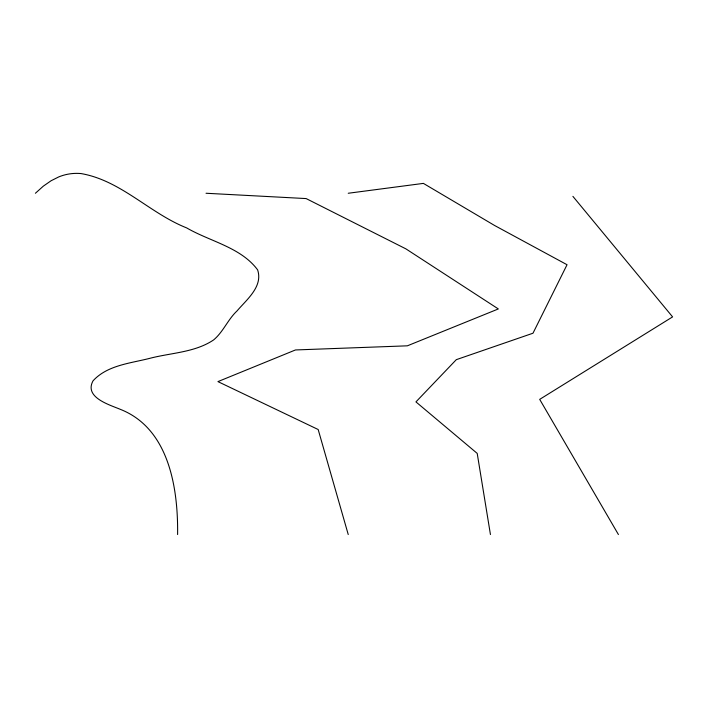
<?xml version="1.0" encoding="UTF-8"?>
<svg xmlns="http://www.w3.org/2000/svg" width="708" height="708" viewBox="0 0 708 708"><rect width="100%" height="100%" fill="white"/><g stroke="black" fill="none" stroke-linecap="round" stroke-linejoin="round"><path stroke-width="1.06" d="M35.4 193.257L43.321 186.151L51.091 180.752L58.729 176.92A47.206 47.206 0 0 1 81.084 173.575C121.033 180.505 149.671 213.267 186.655 227.896C210.108 241.525 240.809 247.251 257.624 269.863C263.208 286.607 246.641 299.599 237.012 310.954C227.861 319.494 223.303 331.822 213.692 339.875C194.974 352.513 171.097 352.77 149.857 358.319C130.405 363.328 107.306 365.151 93.013 380.86C84.022 397.392 109.253 404.702 120.342 409.348C169.159 428.561 178.186 488.423 177.602 534.54M348.239 193.257L423.393 183.39L494.573 225.48L567.046 264.73L532.982 333.22L456.306 359.664L415.941 401.896L477.21 453.403L490.44 534.54M206.037 193.257L306.139 198.576L405.923 248.88L498.335 308.945L407.357 345.823L295.466 349.956L217.931 381.612L318.175 429.517L348.239 534.54M572.905 196.364L672.6 316.892L539.691 399.374L618.42 534.54"/></g></svg>
